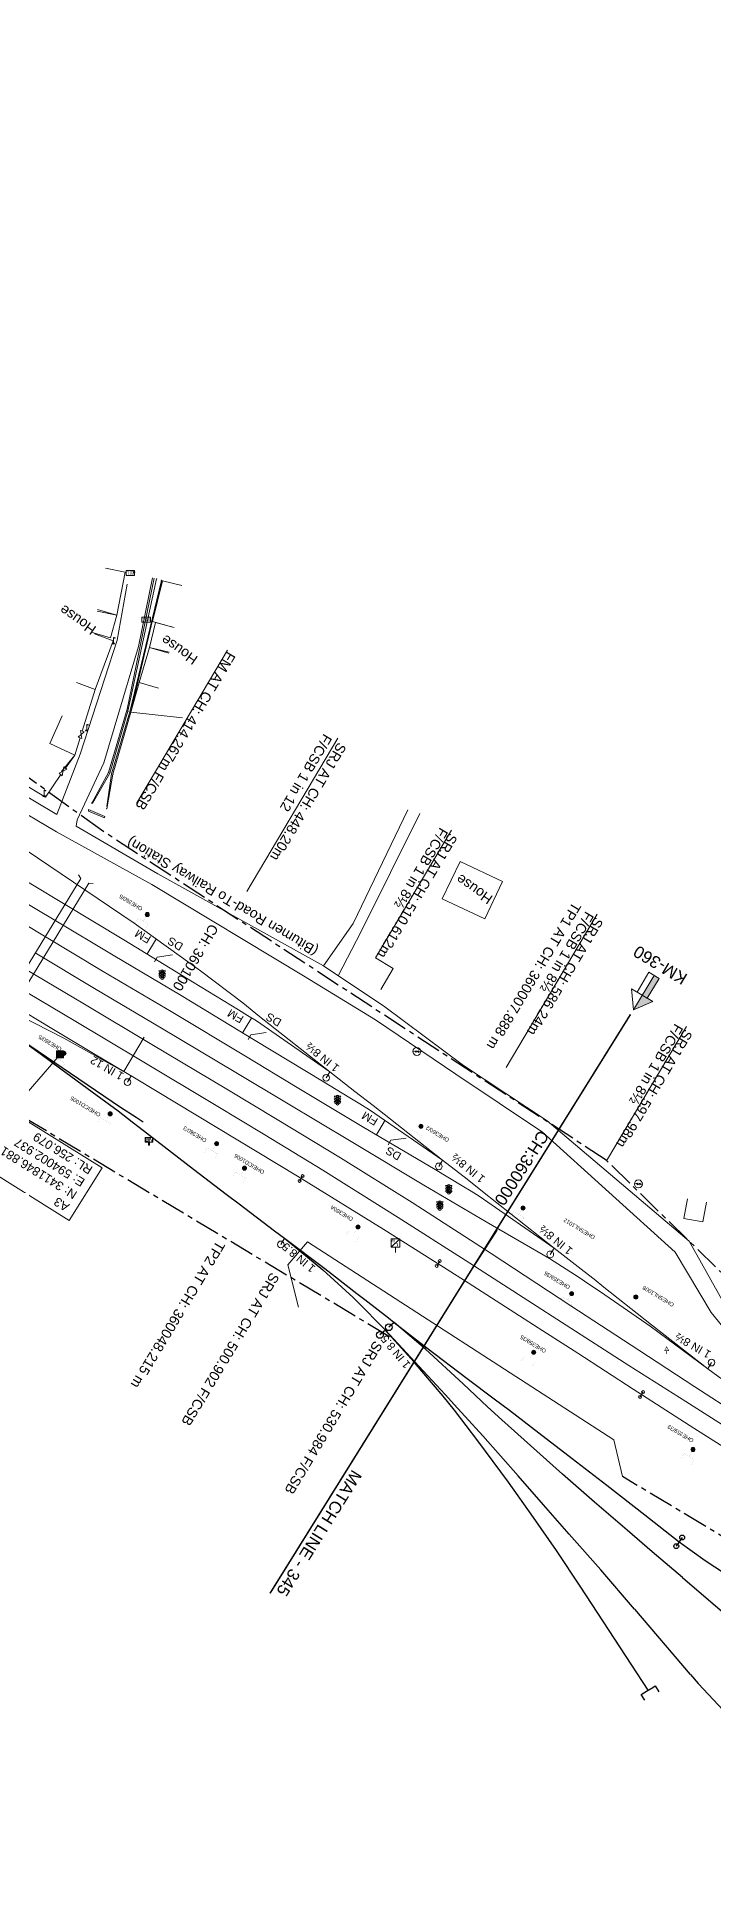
# Model space of a CAD drawing. Header units: metres. Extents: x 593168 to 611286, y 3401475 to 3412398.
# Drawn here: x 593997.1 to 594166.2, y 3411640 to 3412101.2 of the extents above; entities that cross this region are included whole.
import ezdxf
from ezdxf.enums import TextEntityAlignment as Align

# ---------------------------------------------------------------- set-up
doc = ezdxf.new("R2010")
doc.units = ezdxf.units.M
doc.header["$MEASUREMENT"] = 0
doc.linetypes.add('CENTER', pattern=[2, 1.25, -0.25, 0.25, -0.25])
doc.linetypes.add('PHANTOM2', pattern=[1.25, 0.625, -0.125, 0.125, -0.125, 0.125, -0.125])
for name, color, linetype, lineweight in [('Bench_Mark', 7, 'Continuous', 0), ('BRIDGE DETAILS PLAN', 7, 'Continuous', 0), ('Compound Wall', 251, 'Continuous', 0), ('Culvert Parapet', 7, 'Continuous', 0), ('Drain Bottom', 5, 'Continuous', 0), ('Drain Top', 5, 'Continuous', 0), ('Electric Pole', 251, 'Continuous', 0), ('Exg track', 7, 'Continuous', 0), ("EXG. TP CH's", 7, 'Continuous', 0), ('Existing IR Chainage', 7, 'Continuous', 0), ('Existing IR Track', 7, 'Continuous', 0), ('Fence', 251, 'F-LINE', 0), ('Gate', 251, 'Continuous', 0), ('KM STONE', 7, 'Continuous', 0), ('Lamp_Post', 251, 'Continuous', 0), ('Name Board', 251, 'Continuous', 0), ('OHE MAST', 8, 'Continuous', 0), ('OHE MAST TEXT', 8, 'Continuous', 0), ('PROPOSED DFCC TRACK', 1, 'Continuous', 0), ('Residential Building Pucca', 251, 'Continuous', 0), ('Residential Building Semipucca', 251, 'Continuous', 0), ("SANEHWAL STN. SRJ'S", 251, 'Continuous', 0), ('SH.NOS', 251, 'Continuous', 0), ('Shed', 251, 'Continuous', 0), ('Sign Board', 251, 'Continuous', 0), ('Subroad Edge', 34, 'Continuous', 0), ('Telephone Junction Box', 251, 'Continuous', 0), ('Text1', 251, 'Continuous', 0), ('TJB', 251, 'Continuous', 0), ('TOPOSTYLEREMARK', 251, 'Continuous', 0), ('Track', 7, 'Continuous', 30), ('WL', 7, 'Continuous', 0)]:
    doc.layers.add(name, color=color, linetype=linetype, lineweight=lineweight)
doc.layers.add('Existing Railway Boundary', color=7, linetype='CENTER')
doc.layers.add('MATCH LINE', color=7, linetype='Continuous')
doc.styles.add('CUT-FILL', font='cut-fill.shx', dxfattribs={"height": 2})
doc.styles.add('NB', font='swissbo.ttf', dxfattribs={"height": 1.5})
doc.styles.get("Standard").update_dxf_attribs({"font": 'arial.ttf'})
doc.styles.add('Style-Arial', font='arial.ttf')
doc.linetypes.add('F-LINE', pattern='A,0.6,["X",Standard,S=0.3,R=0,X=0,Y=-0.15],0.1', length=0.7)

# ---------------------------------------------------------------- blocks, each defined once
blk = doc.blocks.new('EP')
blk.add_hatch(color=8).paths.add_polyline_path([(-0.21, -0.05), (-0.21, 0.16), (-0.93, -0.01), (-0.31, 0.07), (-0.31, -0.19), (0.31, 0), (0.31, -0.24), (0.94, -0.01), (0.41, -0.1), (0.43, 0.15)])
at = {"color": 8}
for p, q in [((-0.93, -0.01), (-0.21, 0.16)), ((-0.31, 0.07), (-0.93, -0.01)), ((-0.31, -0.19), (-0.31, 0.07)), ((0.31, 0), (-0.31, -0.19)), ((-0.21, 0.16), (-0.21, -0.05)), ((-0.21, -0.05), (0.43, 0.15)), ((0.31, -0.24), (0.31, 0)), ((0.43, 0.15), (0.41, -0.1)), ((0.94, -0.01), (0.31, -0.24)), ((0.41, -0.1), (0.94, -0.01))]:
    blk.add_line(p, q, dxfattribs=at)
blk.add_circle((0, 0), 1, dxfattribs=at)
blk = doc.blocks.new('NB')
for p, q in [((-0.98, 0.82), (-0.98, 1.98)), ((-0.98, 1.98), (0.98, 1.98)), ((-0.98, 0.82), (0.98, 0.82)), ((-0.13, 0.82), (-0.13, 0)), ((-0.13, 0), (0.13, 0)), ((0.13, 0.82), (0.13, 0)), ((0.98, 1.98), (0.98, 0.82))]:
    blk.add_line(p, q)
at = {"style": 'NB', "width": 1.025371}
blk.add_text('NB', height=0.988, rotation=180, dxfattribs=at).set_placement((0, 1.39), align=Align.MIDDLE)
blk = doc.blocks.new('SIG')
for color, points in [(1, [(-0.22, 0.42, 0.180295), (-0.01, 0.33, -0.00255), (0.01, 0.33, -0.00255), (0.02, 0.33, 0.180295), (0.23, 0.42, -0.002654), (0.25, 0.44, 0.184495), (0.33, 0.65, 1.000001), (-0.32, 0.65, 0.184495), (-0.24, 0.44, -0.002654)]), (2, [(0.23, -0.23, -0.002654), (0.25, -0.21, 0.184495), (0.33, 0.01, 1.000001), (-0.32, 0.01, 0.184495), (-0.24, -0.21, -0.002654), (-0.22, -0.23, 0.180295), (-0.01, -0.32, -0.00255), (0.01, -0.32, -0.00255), (0.02, -0.32, 0.180295)]), (3, [(0.23, -0.88, -0.002654), (0.25, -0.86, 0.184495), (0.33, -0.64, 1.000001), (-0.32, -0.64, 0.184495), (-0.24, -0.86, -0.002654), (-0.22, -0.88, 0.395599)])]:
    blk.add_hatch(color=color).paths.add_polyline_path(points)
for p, q in [((-0.31, 0.98), (-0.32, -0.9)), ((0.33, -0.9), (0.32, 0.98))]:
    blk.add_line(p, q)
for points in [[(-0.31, 0.98), (-0.81, 0.98, 0.198758), (-0.42, 0.41, 0.003814), (-0.31, 0.39, 0.003814)], [(-0.31, 0.33), (-0.81, 0.33, 0.198758), (-0.42, -0.23, 0.003727), (-0.32, -0.26, 0.003727)], [(0.32, 0.98), (0.82, 0.98, -0.198758), (0.44, 0.41, -0.003814), (0.32, 0.39, -0.003814)], [(0.32, 0.33), (0.82, 0.33, -0.198758), (0.44, -0.23, -0.003727), (0.33, -0.26, -0.003727)], [(-0.32, -0.32), (-0.81, -0.32, 0.198758), (-0.42, -0.88, 0.003639), (-0.32, -0.9)], [(0.33, -0.32), (0.82, -0.32, -0.198758), (0.44, -0.88, -0.003639), (0.33, -0.9)]]:
    blk.add_lwpolyline(points, format="xyb")
for centre, radius, start, end in [((0.01, 0.91), 0.324, 12.4049, 167.5951), ((0.01, 0.81), 0.357, 27.7578, 152.2422), ((0.01, -0.9), 0.324, 181.4572, 358.5428)]:
    blk.add_arc(centre, radius, start, end)
blk = doc.blocks.new('WL')
at = {"layer": 'WL'}
for p, q in [((1.07, 3.42), (-1.06, 3.42)), ((-1.06, 3.42), (-1.06, 1.29)), ((-1.06, 1.29), (1.07, 1.29)), ((0, 1.29), (0, 0)), ((1.07, 1.29), (1.07, 3.42))]:
    blk.add_line(p, q, dxfattribs=at)
blk.add_lwpolyline([(-1.06, 1.29), (1.07, 3.42)], dxfattribs=at)
at = {"layer": 'WL', "style": 'CUT-FILL'}
for s, p in [('W', (-0.08, 3.25)), ('L', (0.61, 2.26))]:
    blk.add_text(s, height=0.739, rotation=180, dxfattribs=at).set_placement(p)
blk = doc.blocks.new('TSB8')
at = {"layer": 'SH.NOS', "const_width": 0.132}
blk.add_lwpolyline([(-0.51, 0.84), (0.54, 0.84), (0, 1.85)], close=True, dxfattribs=at)
at = {"layer": 'SH.NOS', "const_width": 0.142}
blk.add_lwpolyline([(0, 0.84), (0, 0)], dxfattribs=at)
at = {"layer": 'SH.NOS', "style": 'CUT-FILL'}
blk.add_text('8', height=0.2, dxfattribs=at).set_placement((-0.05, 1.03))
blk = doc.blocks.new('GT')
at = {"layer": 'Gate'}
for p, q in [((-0.5, -0.5), (-0.5, 0.5)), ((-0.5, 0.5), (0.5, -0.5)), ((0.5, 0.5), (0.5, -0.5))]:
    blk.add_line(p, q, dxfattribs=at)
blk.add_lwpolyline([(0.5, 0.5), (-0.5, -0.5)], dxfattribs=at)
blk = doc.blocks.new('TJB')
at = {"layer": 'TJB'}
for p, q in [((1.04, 0.63), (-1.09, 0.63)), ((-1.09, 0.63), (-1.09, -0.63)), ((1.04, -0.63), (1.04, 0.63)), ((-1.09, -0.63), (1.04, -0.63))]:
    blk.add_line(p, q, dxfattribs=at)
at = {"layer": 'TJB', "style": 'CUT-FILL'}
blk.add_text('TJB', height=0.739, dxfattribs=at).set_placement((-0.9, -0.38))
blk = doc.blocks.new('LP')
for points in [[(0, 0), (0, 1.5)], [(0.25, 1.35), (0.44, 1.35)]]:
    blk.add_lwpolyline(points)
for centre, radius, start, end in [((0.07, 0.99), 0.519, 57.6425, 97.3165), ((0.34, 1.33), 0.094, 11.7012, 168.0476)]:
    blk.add_arc(centre, radius, start, end)
at = {"extrusion": (0, 0, -1)}
blk.add_ellipse((0, 0.01), major_axis=(0.308, 0), ratio=0.400495, dxfattribs=at)
blk.add_ellipse((0.35, 1.36), major_axis=(0.0017, 0.0438), ratio=0.461056, start_param=1.74022, end_param=4.575836)
blk = doc.blocks.new('KM POST PLAN')
h = blk.add_hatch(color=256)
h.dxf.hatch_style = 1
h.paths.add_polyline_path([(0, -8.47), (-3, -8.47), (-3, -20), (0, -20)])
h.paths.add_polyline_path([(0, -8.47), (0, 0), (-6.25, -8.47)])
for points in [[(0, 0), (-6.25, -8.47), (6.25, -8.47)], [(0, 0), (0, -20)], [(0, 0), (6.25, -8.47)], [(3, -8.47), (3, -20), (-3, -20), (-3, -8.47)]]:
    blk.add_lwpolyline(points)
at = {"style": 'Style-Arial'}
blk.add_attdef('KM-POST', text='', height=6, dxfattribs=at).set_placement((0, -26, -263.95), align=Align.MIDDLE_CENTER)
blk = doc.blocks.new('OHE MAST')
h = blk.add_hatch(color=256)
h.dxf.hatch_style = 1
edge = h.paths.add_edge_path()
edge.add_arc((0, 0), 0.514, 0, 360)
at = {"const_width": 0.01}
for points in [[(1.5, 3.5), (1.5, 2), (-1.5, 2), (-1.5, 3.5)], [(0, 2), (0, 0)]]:
    blk.add_lwpolyline(points, dxfattribs=at)
blk.add_circle((0, 0), 0.514)
blk = doc.blocks.new('BM')
blk.add_hatch(color=256).paths.add_polyline_path([(-0.88, 0.88), (-0.88, -0.88), (0.88, -0.88), (0.88, 0.88)])
for p, q in [((0.88, 0.88), (-0.88, 0.88)), ((-0.88, 0.88), (-0.88, -0.88)), ((0.88, -0.88), (0.88, 0.88)), ((-0.88, -0.88), (0.88, -0.88))]:
    blk.add_line(p, q)

msp = doc.modelspace()

# ---------------------------------------------------------------- linework, layer by layer
at = {"layer": 'BRIDGE DETAILS PLAN', "lineweight": 13}
msp.add_line((594059.018, 3411800.9459, 512.845), (594058.111, 3411799.3811, 512.845), dxfattribs=at)
msp.add_circle((594058.111, 3411799.3811, 512.845), 0.8325, dxfattribs=at)
at = {"layer": 'Compound Wall'}
for points in [[(594011.7094, 3411938.1214, 255.4772), (594008.4781, 3411927.6826, 255.4642)], [(594033.5444, 3411931.0087, 255.2303), (594020.5891, 3411932.4171, 255.8301), (594022.7115, 3411939.8617, 254.8094)], [(594007.9211, 3411925.978, 255.4822), (594006.6062, 3411921.6497, 256.427), (594004.2467, 3411918.4265, 255.9111)]]:
    msp.add_polyline3d(points, dxfattribs=at)
at = {"layer": 'Culvert Parapet'}
msp.add_polyline3d([(594014.0403, 3411905.9664, 256.6459), (594010.0463, 3411907.7125, 256.415), (594010.0721, 3411908.0843, 256.376), (594014.0718, 3411906.3357, 256.376)], close=True, dxfattribs=at)
at = {"layer": 'Drain Bottom'}
for points in [[(594011.0585, 3411909.6091, 254.8744), (594015.3374, 3411917.2076, 255.0194), (594019.8934, 3411932.6472, 255.4053), (594027.0634, 3411965.7128, 255.4063)], [(594028.2498, 3411965.3708, 255.4952), (594020.3597, 3411932.4876, 255.4033), (594015.8049, 3411917.0145, 255.0814), (594014.6135, 3411908.8528, 254.8824)]]:
    msp.add_polyline3d(points, dxfattribs=at)
for p in [(594027.063, 3411965.713, 255.406), (594028.25, 3411965.371, 255.495), (594019.893, 3411932.647, 255.405), (594014.614, 3411908.853, 254.882)]:
    msp.add_point(p, dxfattribs=at)
at = {"layer": 'Drain Top'}
for points in [[(594026.4732, 3411965.8737, 255.9201), (594019.7167, 3411933.1722, 255.5392), (594015.0704, 3411917.3455, 255.5852), (594010.8483, 3411909.6928, 255.7212)], [(594014.5895, 3411908.276, 256.146), (594016.1248, 3411916.891, 255.6022), (594020.5891, 3411932.4171, 255.8301), (594028.3354, 3411965.3508, 255.9201)]]:
    msp.add_polyline3d(points, dxfattribs=at)
for p in [(594019.717, 3411933.172, 255.539), (594015.07, 3411917.346, 255.585), (594016.125, 3411916.891, 255.602), (594010.848, 3411909.693, 255.721), (594014.59, 3411908.276, 256.146)]:
    msp.add_point(p, dxfattribs=at)
at = {"layer": 'Exg track'}
for p, q in [((594020.6806, 3411841.5072), (594019.7559, 3411839.9528)), ((594070.3508, 3411842.5457), (594069.4261, 3411840.9913)), ((594098.5293, 3411820.4394), (594097.6046, 3411818.885)), ((594126.4004, 3411798.4431), (594125.4757, 3411796.8887)), ((594164.8487, 3411768.2735), (594165.7734, 3411769.8279))]:
    msp.add_line(p, q, dxfattribs=at)
at = {"layer": 'Exg track', "const_width": 0.3}
for points, elevation in [([(594026.9633, 3411875.7129), (594024.6759, 3411871.9607)], 256.361), ([(594050.8042, 3411856.0023), (594048.5397, 3411852.2612)], 256.338), ([(594084.129, 3411830.3495), (594082.0039, 3411826.7457)], 256.537)]:
    msp.add_lwpolyline(points, dxfattribs=dict(at, elevation=elevation))
at = {"layer": 'Exg track'}
for points, elevation in [([(594026.5344, 3411870.0474), (594027.206, 3411871.1986), (594031.059, 3411871.7659)], 256.453), ([(594049.9553, 3411850.6254), (594050.627, 3411851.7765), (594054.48, 3411852.3439)], 256.4759), ([(594084.9453, 3411824.2377), (594085.617, 3411825.3888), (594089.47, 3411825.9562)], 256.6499)]:
    msp.add_lwpolyline(points, dxfattribs=dict(at, elevation=elevation))
for centre in [(594019.7559, 3411839.9528), (594069.4261, 3411840.9913), (594097.6046, 3411818.885), (594125.4757, 3411796.8887), (594165.7734, 3411769.8279)]:
    msp.add_circle(centre, 0.8325, dxfattribs=at)
at = {"layer": "EXG. TP CH's", "color": 7, "lineweight": 0, "flags": 128}
for points in [[(594062.8011, 3411815.2386), (594063.5422, 3411816.4319)], [(594097.0751, 3411793.9924), (594097.8161, 3411795.1857)], [(594147.933, 3411761.2622), (594148.6741, 3411762.4555)]]:
    msp.add_lwpolyline(points, dxfattribs=at)
at = {"layer": "EXG. TP CH's", "color": 7, "lineweight": 0}
for centre in [(594063.5422, 3411816.4319), (594062.8011, 3411815.2386), (594097.0751, 3411793.9924), (594097.8161, 3411795.1857), (594147.933, 3411761.2622), (594148.6741, 3411762.4555)]:
    msp.add_circle(centre, 0.375, dxfattribs=at)
at = {"layer": 'Existing IR Chainage', "color": 7, "linetype": 'Continuous', "lineweight": 13, "flags": 128}
for points in [[(594023.9654, 3411851.1921), (594018.8413, 3411842.6048)], [(594112.1991, 3411802.9293), (594104.0777, 3411790.3181)]]:
    msp.add_lwpolyline(points, dxfattribs=at)
at = {"layer": 'Existing IR Track', "color": 0, "lineweight": 15, "elevation": 257.2056, "flags": 128}
msp.add_lwpolyline([(593177.5244, 3412345.2288), (593804.6242, 3411970.5674), (593854.2452, 3411940.9361), (593909.6819, 3411907.8322), (593938.8041, 3411890.4608), (593952.456, 3411882.3048), (593961.7236, 3411876.795), (593969.5117, 3411872.0977), (593979.733, 3411866.013), (593990.9284, 3411859.3404), (594000.8926, 3411853.3683), (594011.3159, 3411847.1318), (594021.9442, 3411840.7565), (594062.3062, 3411816.4679), (594083.8593, 3411803.1316), (594098.7951, 3411793.6572), (594104.9248, 3411789.783), (594123.5786, 3411777.8016), (594132.3571, 3411772.1578), (594146.1984, 3411763.2225), (594161.3527, 3411753.4546), (594169.4891, 3411748.2714)], dxfattribs=at)
at = {"layer": 'Existing IR Track', "color": 0, "flags": 128}
for points in [[(594098.5293, 3411820.4394), (594080.2895, 3411832.9917), (594077.8536, 3411834.507), (594075.3474, 3411836.031), (594068.5071, 3411840.1803), (594051.6562, 3411850.3747), (594033.1611, 3411861.57), (594016.1687, 3411871.7114), (594001.4241, 3411880.5073), (593968.9637, 3411899.8696)], [(594175.1556, 3411760.6486), (594164.8487, 3411768.2735), (594150.7709, 3411779.2873), (594138.8486, 3411788.689), (594136.4033, 3411790.6737), (594133.9127, 3411792.5851), (594126.4004, 3411798.4431), (594108.5333, 3411812.5874), (594104.6856, 3411815.6591), (594098.5293, 3411820.4394), (594081.1584, 3411834.074), (594076.6159, 3411837.6317), (594070.3508, 3411842.5457), (594052.8002, 3411856.3569), (594048.6176, 3411859.7268), (594038.0014, 3411867.7617), (594021.4134, 3411879.7108), (593991.098, 3411900.1703)], [(594070.3508, 3411842.5457), (594052.0437, 3411855.2247), (594049.8182, 3411856.6209), (594047.4967, 3411858.0381), (594036.0209, 3411865.0446), (594018.8724, 3411875.4986), (594003.7823, 3411884.5629), (593988.2704, 3411893.8842)], [(594020.6806, 3411841.5072), (594003.8477, 3411850.9629), (593992.9313, 3411856.527), (593988.8547, 3411858.5325), (593984.7763, 3411860.5357), (593973.7458, 3411865.9684), (593968.1826, 3411868.7655), (593964.6886, 3411870.531), (593936.3994, 3411886.1137)], [(594126.4004, 3411798.4431), (594107.6709, 3411811.4546), (594105.678, 3411812.6922), (594103.4639, 3411814.0271), (594096.6732, 3411818.0956), (594078.4392, 3411828.8478), (594062.1771, 3411838.6222), (594049.3093, 3411846.4036), (594030.7026, 3411857.5544), (594013.7367, 3411867.6243), (593999.0394, 3411876.4009), (593983.9994, 3411885.3828)], [(594164.8487, 3411768.2735), (594150.4398, 3411778.9533), (594138.0294, 3411787.5089), (594135.3528, 3411789.2991), (594132.6687, 3411791.0693), (594125.2819, 3411795.8184), (594109.4486, 3411805.037), (594093.8465, 3411814.1532), (594075.6643, 3411825.0567), (594059.55, 3411834.7206), (594046.8224, 3411842.3401), (594028.2549, 3411853.4189), (594011.5573, 3411863.3735), (593996.67, 3411872.2691)], [(594172.7046, 3411756.6344), (594161.5646, 3411763.7947), (594147.5645, 3411772.9255), (594130.5802, 3411784.0368), (594110.6468, 3411797.1149), (594090.9736, 3411809.8861), (594073.0053, 3411821.0304), (594057.2332, 3411830.5704), (594044.5894, 3411838.1729), (594025.8646, 3411849.3779), (594009.0151, 3411859.4075), (593994.2809, 3411868.2057)]]:
    msp.add_lwpolyline(points, dxfattribs=at)
at = {"layer": 'Existing IR Track', "color": 0, "lineweight": 15, "flags": 128}
msp.add_lwpolyline([(594170.3863, 3411753.0684), (594159.3252, 3411760.1143), (594145.1366, 3411769.1196), (594104.1669, 3411795.4312), (594087.448, 3411806.1138), (594068.6127, 3411817.9029), (594054.1185, 3411826.7874), (594041.9566, 3411834.1359), (594023.4054, 3411845.2108), (594006.4128, 3411855.3301), (593991.8481, 3411864.0183)], dxfattribs=at)
at = {"layer": 'Existing Railway Boundary', "ltscale": 5}
for points in [[(595219.3757, 3411224.4926), (595139.956, 3411236.51), (595055.2514, 3411260.2607), (595055.2471, 3411260.3203), (595019.6301, 3411275.5296), (595019.8343, 3411275.5642), (594996.1386, 3411287.071), (594964.5551, 3411304.37), (594878.4143, 3411354.1285), (594195.4154, 3411765.8048), (594139.4384, 3411820.4266), (594013.2418, 3411902.9335), (593973.1737, 3411931.7423), (593936.2204, 3411951.7466)], [(594085.2517, 3411776.2884), (593867.4315, 3411906.9358)], [(594292.963, 3411651.7042), (594143.476, 3411741.3658)]]:
    msp.add_lwpolyline(points, dxfattribs=at)
at = {"layer": 'Fence'}
msp.add_lwpolyline([(594003.0767, 3411916.8392), (593999.2943, 3411911.1651), (593980.9435, 3411922.1849), (593971.0432, 3411927.8926)], dxfattribs=at)
at = {"layer": 'Fence', "color": 7, "ltscale": 5000}
msp.add_lwpolyline([(594062.5426, 3411783.6608), (594059.8423, 3411794.3072), (594064.7985, 3411800.0036), (594064.7985, 3411800.0036), (594064.7985, 3411800.0036), (594141.3584, 3411750.5565), (594143.476, 3411741.3658)], dxfattribs=at)
at = {"layer": 'MATCH LINE', "linetype": 'PHANTOM2', "ltscale": 15, "const_width": 0.4}
msp.add_lwpolyline([(594145.5271, 3411856.8874), (594055.4087, 3411712.1538)], dxfattribs=at)
at = {"layer": 'PROPOSED DFCC TRACK', "color": 7, "linetype": 'Continuous', "flags": 128}
for points, elevation in [([(593983.9677, 3411853.4407), (593985.2038, 3411853.4244), (594008.0934, 3411890.8697), (594007.5146, 3411891.7487)], -0.0005), ([(593987.8247, 3411851.1713), (593987.2491, 3411852.2653), (594010.1387, 3411889.7105), (594011.1847, 3411889.5938)], 0.0005)]:
    msp.add_lwpolyline(points, dxfattribs=dict(at, elevation=elevation))
at = {"layer": 'Residential Building Pucca'}
for points in [[(594014.2898, 3411968.3867, 255.9151), (594019.1971, 3411967.4364, 255.9151), (594017.1146, 3411956.6822, 255.5512), (594012.2072, 3411957.6325, 255.5512)], [(594030.8191, 3411953.7577, 255.6872), (594025.9893, 3411955.0661, 255.6872), (594028.5451, 3411965.2745, 255.9441), (594033.3945, 3411964.0625, 255.9441)], [(594012.3062, 3411958.0477, 255.5512), (594017.1146, 3411956.6822, 255.5512), (594015.505, 3411951.0144, 256.6919), (594010.6966, 3411952.3799, 256.6919)], [(594011.5056, 3411951.9712, 255.7442), (594016.1933, 3411950.2362, 255.7442), (594011.7094, 3411938.1214, 255.4772), (594007.0217, 3411939.8564, 255.4772)], [(594030.1668, 3411947.4212, 254.8624), (594025.3013, 3411948.5669, 254.8624), (594026.7711, 3411954.8087, 255.2683), (594031.4313, 3411953.5496, 255.2683)], [(594027.5025, 3411938.4363, 254.8094), (594022.7115, 3411939.8617, 254.8094), (594025.3013, 3411948.5669, 254.8624), (594030.0923, 3411947.1415, 254.8624)]]:
    msp.add_polyline3d(points, dxfattribs=at)
msp.add_polyline3d([(594113.5378, 3411890.1043, 258.5473), (594109.0652, 3411880.7747, 257.7496), (594098.4617, 3411885.7241, 258.1145), (594102.9476, 3411895.0815, 258.1145)], close=True, dxfattribs=at)
at = {"layer": 'Residential Building Semipucca'}
msp.add_polyline3d([(594003.4256, 3411931.468, 256.0911), (594000.335, 3411924.5686, 256.0911), (594006.6062, 3411921.6497, 256.427), (594003.2666, 3411917.5568, 256.427)], dxfattribs=at)
at = {"layer": "SANEHWAL STN. SRJ'S", "lineweight": 13, "flags": 128}
for points in [[(594044.7958, 3411947.9093), (594021.9983, 3411909.614)], [(594072.3794, 3411925.9231), (594049.5818, 3411887.6278)], [(594100.7658, 3411902.8902), (594081.7688, 3411870.979), (594086.2305, 3411868.3229), (594083.1018, 3411863.0674)], [(594137.2157, 3411881.899), (594114.4182, 3411843.6037)], [(594159.5268, 3411853.8429), (594139.5259, 3411820.2452)]]:
    msp.add_lwpolyline(points, dxfattribs=at)
at = {"layer": 'Shed'}
msp.add_polyline3d([(594164.4925, 3411809.9129, 257.9445), (594163.6303, 3411804.9893, 257.9445), (594158.8758, 3411805.8219, 257.9265), (594159.7381, 3411810.7455, 257.9265)], dxfattribs=at)
at = {"layer": 'Subroad Edge'}
for points in [[(594002.1553, 3411906.8572, 256.7839), (593979.7138, 3411920.1486, 256.7589), (593943.2916, 3411941.9711, 256.7509), (593911.2969, 3411961.5813, 256.304), (593899.1513, 3411970.5796, 256.241), (593898.1139, 3411970.9781, 256.285), (593912.5299, 3411994.3476, 256.369), (593925.2209, 3412015.8986, 256.382)], [(594002.0641, 3411902.4836, 256.7179), (593977.7995, 3411916.831, 256.7879), (593941.6726, 3411938.38, 256.8308), (593908.9689, 3411957.2952, 256.355), (593895.7036, 3411968.6472, 256.32), (593888.1043, 3411978.2599, 256.399)], [(594002.1553, 3411906.8572, 256.7839), (594007.9833, 3411921.8808, 255.7612), (594017.1581, 3411950.3875, 255.7312), (594019.6985, 3411964.4438, 255.8811)], [(594027.3387, 3411891.9862, 256.8348), (594006.9582, 3411903.9108, 256.7449), (594007.1866, 3411905.4828, 256.6009), (594013.898, 3411919.7157, 255.7062), (594022.5219, 3411948.8074, 255.7741), (594026.0547, 3411965.9599, 255.9258)], [(594068.7511, 3411869.013, 256.7349), (594076.1622, 3411879.5785, 255.1653), (594089.878, 3411907.9722, 255.1813)], [(594092.8344, 3411907.0889, 255.1673), (594078.2185, 3411877.5833, 255.1103), (594072.4724, 3411866.5282, 256.7572)], [(594002.0641, 3411902.4836, 256.7179), (594025.8225, 3411889.3196, 256.7929)], [(594743.4914, 3411433.5636, 256.252), (594625.8162, 3411503.3334, 256.1021), (594565.4057, 3411539.8208, 256.0261), (594494.0908, 3411582.2968, 256.191), (594426.3824, 3411623.0386, 256.0981), (594414.3151, 3411630.279, 256.0251), (594392.0459, 3411643.6024, 256.0181), (594332.2068, 3411679.0563, 256.141), (594277.4658, 3411712.2587, 256.196), (594236.9134, 3411736.3523, 256.168), (594204.317, 3411753.9367, 256.188), (594179.417, 3411772.9736, 256.324), (594168.7041, 3411785.0447, 256.251), (594160.2137, 3411800.1846, 256.271), (594124.6682, 3411830.2902, 256.418), (594103.7824, 3411844.1325, 256.5319), (594084.0928, 3411858.7686, 256.8268), (594068.7511, 3411869.013, 256.7349), (594027.3444, 3411891.9881, 256.8348)], [(594741.3132, 3411431.1755, 256.366), (594624.0587, 3411501.0332, 256.14), (594563.9086, 3411537.0264, 256.121), (594492.3074, 3411580.1653, 256.196), (594425.254, 3411620.5933, 256.132), (594413.1004, 3411627.8898, 256.0831), (594390.6829, 3411641.0931, 256.0761), (594330.8517, 3411676.6707, 256.183), (594275.8019, 3411709.961, 256.22), (594235.3906, 3411734.1183, 256.184), (594202.4252, 3411751.0938, 256.409), (594175.6376, 3411770.1478, 256.412), (594165.7046, 3411782.3655, 256.297), (594156.6771, 3411797.4123, 256.159), (594123.5115, 3411827.4402, 256.367), (594101.8387, 3411841.914, 256.5059), (594081.7943, 3411855.4943, 256.9168), (594063.7375, 3411866.4897, 256.8408), (594025.8282, 3411889.3214, 256.7929)]]:
    msp.add_polyline3d(points, dxfattribs=at)
at = {"layer": 'TOPOSTYLEREMARK'}
msp.add_line((594002.937, 3411846.881), (593990.7121, 3411832.6787), dxfattribs=at)
at = {"layer": 'TOPOSTYLEREMARK', "linetype": 'Continuous'}
msp.add_lwpolyline([(594013.4276, 3411818.4845), (594005.2092, 3411805.3323), (593982.4937, 3411819.5265), (593990.7121, 3411832.6787)], close=True, dxfattribs=at)
at = {"layer": 'Track'}
for p, q in [((594086.4356, 3411779.8863, 256.7792), (594085.1066, 3411778.6596, 256.7792)), ((594084.2383, 3411777.9413, 256.6849), (594082.8874, 3411776.7387, 256.6849))]:
    msp.add_line(p, q, dxfattribs=at)
at = {"layer": 'Track', "color": 1, "lineweight": 30, "elevation": 256.5152, "flags": 128}
msp.add_lwpolyline([(593989.0746, 3411853.3698), (594018.057, 3411833.71), (594021.9325, 3411831.1953), (594023.7333, 3411830.0303)], dxfattribs=at)
at = {"layer": 'Track', "flags": 128}
for points in [[(593990.4933, 3411852.405), (593997.9232, 3411847.0612), (594003.0914, 3411843.2677), (594010.9374, 3411837.5533), (594017.4112, 3411832.7372), (594020.9669, 3411830.0452), (594022.6895, 3411828.6909), (594028.9072, 3411823.8812), (594036.2972, 3411818.1487), (594044.449, 3411811.9629), (594047.7245, 3411809.4737), (594056.5414, 3411802.8053), (594059.0478, 3411800.9224), (594069.0742, 3411793.3322), (594077.142, 3411787.1323), (594079.0812, 3411785.6284), (594085.0102, 3411781.0002), (594086.4513, 3411779.8741), (594094.5909, 3411773.5334), (594104.6655, 3411765.8841), (594111.4785, 3411760.7911), (594115.2469, 3411757.9087), (594122.596, 3411752.2554), (594130.9393, 3411745.8278), (594139.5763, 3411739.1604), (594149.0987, 3411731.7491), (594157.6957, 3411725.0254), (594164.169, 3411720.3516), (594179.1891, 3411710.5089)], [(594158.5029, 3411716.0985), (594172.617, 3411703.9981)], [(594160.4742, 3411691.8281), (594162.4574, 3411689.5753), (594170.0313, 3411681.5296)]]:
    msp.add_lwpolyline(points, dxfattribs=at)
for points, elevation in [([(594059.018, 3411800.9459), (594068.6397, 3411793.0088), (594076.1604, 3411786.0902), (594077.8311, 3411784.4509), (594083.4702, 3411778.7731), (594084.2351, 3411777.9448)], 256.3298), ([(594158.5029, 3411716.0985), (594150.9667, 3411722.5595), (594144.6729, 3411727.9534), (594136.4799, 3411734.9706), (594128.5434, 3411741.9358), (594120.5187, 3411749.1115), (594113.392, 3411755.492), (594109.8071, 3411758.751), (594103.6523, 3411764.4929), (594094.2916, 3411773.1671), (594086.4356, 3411779.8863)], 256.7792), ([(594149.9459, 3411687.9602), (594133.0957, 3411713.6534), (594127.0255, 3411722.8258), (594121.2543, 3411731.1377), (594115.0414, 3411739.9737), (594107.3925, 3411750.292), (594101.5411, 3411757.9126), (594098.6799, 3411761.412), (594091.4298, 3411769.9483), (594084.2276, 3411777.9531)], 256.6954), ([(594146.5462, 3411708.1695), (594138.069, 3411717.9902), (594130.1499, 3411726.981), (594123.7478, 3411734.2641), (594117.4228, 3411741.5253), (594108.5848, 3411751.5296), (594104.2012, 3411756.3895), (594102.313, 3411758.4723), (594099.2083, 3411761.8468), (594091.5976, 3411770.0575), (594084.2383, 3411777.9413)], 256.6849), ([(594158.4335, 3411726.1071), (594156.9579, 3411723.9438)], 256.4908), ([(594146.5427, 3411708.1737), (594160.465, 3411691.8386)], 256.6849), ([(594149.1018, 3411685.4384), (594148.1585, 3411686.8553), (594149.5408, 3411687.7188), (594151.0596, 3411688.6233), (594151.6921, 3411689.0387), (594152.5753, 3411687.555)], 256.3719)]:
    msp.add_lwpolyline(points, dxfattribs=dict(at, elevation=elevation))
at = {"layer": 'Track'}
for centre, radius in [((594082.8874, 3411776.7387, 256.6849), 0.8325), ((594085.1066, 3411778.6596, 256.7792), 0.8325), ((594156.9579, 3411723.9438, 256.4908), 0.6073), ((594158.4335, 3411726.1071, 256.4908), 0.6073)]:
    msp.add_circle(centre, radius, dxfattribs=at)

# ---------------------------------------------------------------- block references
at = {"layer": 'Bench_Mark'}
msp.add_blockref('BM', (594002.937, 3411846.881, 257.194), dxfattribs=at)
at = {"layer": 'Electric Pole', "xscale": 0.9997078270007302, "yscale": 0.9997078270007302, "zscale": 0.9997078270007302}
for p in [(594092.1173, 3411847.6106, 258.8253), (594147.5048, 3411814.4955, 258.1984)]:
    msp.add_blockref('EP', p, dxfattribs=at)
at = {"layer": 'Gate'}
for p, xscale, yscale, zscale, rotation in [((594008.1996, 3411926.8303, 156.3202), 1.793303364039267, 0.9997078268781261, 1.793303364039267, 71.71472601827747), ((594003.6617, 3411917.6329, 156.3202), 1.971919063830578, 0.9997078268781262, 1.971919063830578, 53.71472601820879)]:
    msp.add_blockref('GT', p, dxfattribs=dict(at, xscale=xscale, yscale=yscale, zscale=zscale, rotation=rotation))
at = {"layer": 'KM STONE', "xscale": 0.5, "yscale": 0.5, "zscale": 0.5, "rotation": 148.9903102435466}
msp.add_blockref('KM POST PLAN', (594146.247, 3411858.0436), dxfattribs=at).add_auto_attribs({'KM-POST': 'KM-360'})
at = {"layer": 'Lamp_Post', "xscale": 0.9997078269360797, "yscale": 0.9997078269360797, "zscale": 0.9997078269360797}
for p in [(594016.2561, 3411949.5641, 255.7512), (594009.585, 3411927.8575, 255.5722), (593998.9554, 3411911.4064, 256.6319)]:
    msp.add_blockref('LP', p, dxfattribs=at)
at = {"layer": 'Name Board', "xscale": 0.9997078270007302, "yscale": 0.9997078270007302, "zscale": 0.9997078270007302}
msp.add_blockref('NB', (594025.1409, 3411824.1451, 256.24), dxfattribs=at)
at = {"layer": 'OHE MAST', "rotation": 149.0208306544456}
for p in [(594024.7145, 3411881.8302), (594024.7203, 3411881.832), (594003.9067, 3411847.1438), (594003.9126, 3411847.1456), (594015.4537, 3411832.0055), (594093.1211, 3411828.8884), (594042.0521, 3411824.5453), (594049.0359, 3411818.4196), (594118.6675, 3411808.4542), (594077.4078, 3411803.7419), (594130.7918, 3411787.0807), (594146.8642, 3411786.2189), (594121.3057, 3411772.4061), (594161.1403, 3411748.1099)]:
    msp.add_blockref('OHE MAST', p, dxfattribs=at)
at = {"layer": 'Sign Board', "xscale": 0.9997078270007302, "yscale": 0.9997078270007302, "zscale": 0.9997078270007302}
for name, p in [('SIG', (594028.4268, 3411866.7925, 256.347)), ('SIG', (594072.281, 3411835.4366, 256.5199)), ('SIG', (594100.0713, 3411813.1232, 256.4989)), ('SIG', (594097.8485, 3411809.0484, 256.5009)), ('TSB8', (594154.5436, 3411771.9515, 256.302))]:
    msp.add_blockref(name, p, dxfattribs=at)
at = {"layer": 'Telephone Junction Box', "xscale": 0.9997078269360797, "yscale": 0.9997078269360797, "zscale": 0.9997078269360797}
for p in [(594020.5241, 3411967.1954, 255.9481), (594024.4707, 3411955.5745, 255.2463)]:
    msp.add_blockref('TJB', p, dxfattribs=at)
at = {"layer": 'WL', "xscale": 0.9997078270007302, "yscale": 0.9997078270007302, "zscale": 0.9997078270007302}
msp.add_blockref('WL', (594086.7478, 3411797.3581, 257.8006), dxfattribs=at)

# ---------------------------------------------------------------- texts
at = {"layer": 'BRIDGE DETAILS PLAN', "lineweight": 13, "style": 'Style-Arial'}
for s, p in [('SRJ AT CH: 500.902 F/CSB', (594033.1254, 3411754.9874)), ('SRJ AT CH: 530.984 F/CSB', (594058.9154, 3411737.8894, 256.6849))]:
    msp.add_text(s, height=2.5, rotation=239, dxfattribs=at).set_placement(p, align=Align.RIGHT)
at = {"layer": 'Exg track'}
for s, rotation, p in [('FM', 149.797857, (594025.8581, 3411876.1979)), ('DS', 149.797857, (594033.8989, 3411874.4053, -4.3027)), ('FM', 149.797857, (594049.0223, 3411856.2693)), ('DS', 149.797857, (594058.4818, 3411855.4358, -4.3027)), ('1 IN 8½', 140.837415, (594072.922, 3411843.8243, 513.4281)), ('1 IN 12', 149.797857, (594019.0558, 3411842.0162, 342.4782)), ('FM', 149.797857, (594082.6008, 3411830.6858, 256.5504)), ('DS', 149.797857, (594088.4237, 3411821.9843, 252.2455)), ('1 IN 8½', 140.837415, (594109.3491, 3411816.0841, 516.3626)), ('1 IN 8½', 140.837415, (594131.2581, 3411798.1319, 342.4782)), ('1 IN 8½', 149.797857, (594165.8495, 3411772.4577, 342.4782))]:
    msp.add_text(s, height=2, rotation=rotation, dxfattribs=at).set_placement(p)
at = {"layer": "EXG. TP CH's", "color": 7, "lineweight": 0, "char_height": 2.5, "attachment_point": 6, "rotation": 239, "line_spacing_factor": 0.60024, "style": 'Style-Arial'}
for s, insert in [('TP1 AT CH: 360007.888 m', (594110.5013, 3411848.4249)), ('TP2 AT CH: 360048.215 m', (594021.5049, 3411763.7554))]:
    msp.add_mtext(s, dxfattribs=dict(at, insert=insert))
at = {"layer": 'Existing IR Chainage', "color": 7, "lineweight": 0, "attachment_point": 6, "style": 'Style-Arial'}
for s, insert, char_height, rotation, line_spacing_factor in [('CH: 360100', (594032.0012, 3411863.0842), 2.5, 239.174952, 0.60036), ('CH:360000', (594112.5899, 3411809.584), 3, 237.219259, 0.6003)]:
    msp.add_mtext(s, dxfattribs=dict(at, insert=insert, char_height=char_height, rotation=rotation, line_spacing_factor=line_spacing_factor))
at = {"layer": 'MATCH LINE', "linetype": 'Continuous'}
msp.add_text('MATCH LINE - 345', height=3, rotation=238, dxfattribs=at).set_placement((594075.9892, 3411743.2789))
at = {"layer": 'OHE MAST TEXT'}
for s, p in [('OHE360/6', (594023.6635, 3411883.5696, 257.675)), ('OHE360/5', (594003.4491, 3411848.455, 260.21)), ('OHEICD1005', (594013.183, 3411832.0628, 258.357)), ('OHE360/3', (594039.6745, 3411825.6407, 257.84)), ('OHE360/2', (594100.2978, 3411825.7411, 260.827)), ('OHEICD1006', (594054.1211, 3411817.7143, 259.773)), ('OHE360A', (594076.2858, 3411805.9833, 256.292)), ('OHESNL1012', (594136.7566, 3411801.4301, 258.311)), ('OHE359/36', (594130.5347, 3411788.9653, 258.153)), ('OHESNL1008', (594156.5081, 3411784.5549, 258.061)), ('OHE359/35', (594124.5739, 3411773.0125, 258.314)), ('OHE359/33', (594161.4224, 3411750.6068, 258.436))]:
    msp.add_text(s, height=1, rotation=149, dxfattribs=at).set_placement(p)
at = {"layer": "SANEHWAL STN. SRJ'S", "lineweight": 13, "char_height": 2.5, "width": 48.267487, "attachment_point": 4, "rotation": 239.23426, "line_spacing_factor": 0.648, "style": 'Style-Arial'}
for s, insert in [('\\pxsm1;FM AT CH: 414.267m F/CSB', (594045.8213, 3411947.1414)), ('\\pxsm1;SRJ AT CH: 448.20m \\PF/CSB 1 in 12', (594071.7425, 3411925.5047)), ('SRJ AT CH: 510.612m \\PF/CSB 1 in 8½', (594100.1289, 3411902.4718)), ('SRJ AT CH: 586.24m \\PF/CSB 1 in 8½', (594136.5788, 3411881.4806)), ('SRJ AT CH: 597.98m \\PF/CSB 1 in 8½', (594158.8899, 3411853.4244))]:
    msp.add_mtext(s, dxfattribs=dict(at, insert=insert))
at = {"layer": 'Subroad Edge'}
msp.add_text('(Bitumen Road-To Railway Station)', height=2.5, rotation=149.331366, dxfattribs=at).set_placement((594067.6694, 3411873.4351))
at = {"layer": 'Telephone Junction Box'}
msp.add_text('TJB', height=0.5, dxfattribs=at).set_placement((594020.524, 3411967.195, 255.948))
at = {"layer": 'Text1'}
for p in [(594012.1843, 3411953.6242, 156.3202), (594012.1843, 3411953.6242, 156.3202), (594037.5745, 3411946.1311, 156.3202), (594037.5745, 3411946.1311, 156.3202), (594111.3159, 3411886.3018, 156.3202), (594111.3159, 3411886.3018, 156.3202)]:
    msp.add_text('House', height=2.5, rotation=145.065148, dxfattribs=at).set_placement(p)
at = {"layer": 'TOPOSTYLEREMARK', "insert": (593991.7635, 3411815.2623), "char_height": 2.2, "width": 29.546008, "attachment_point": 2, "rotation": 148}
msp.add_mtext('\\pxql;A3\\PN: 3411846.881\\PE: 594002.937\\PRL: 256.079', dxfattribs=at)
at = {"layer": 'Track'}
for rotation, p in [(140.053514, (594066.9599, 3411793.677, 598.808)), (129.562913, (594090.6833, 3411769.3841, 855.4929))]:
    msp.add_text('1 IN 8.5', height=2, rotation=rotation, dxfattribs=at).set_placement(p)

doc.saveas('drawing.dxf')
